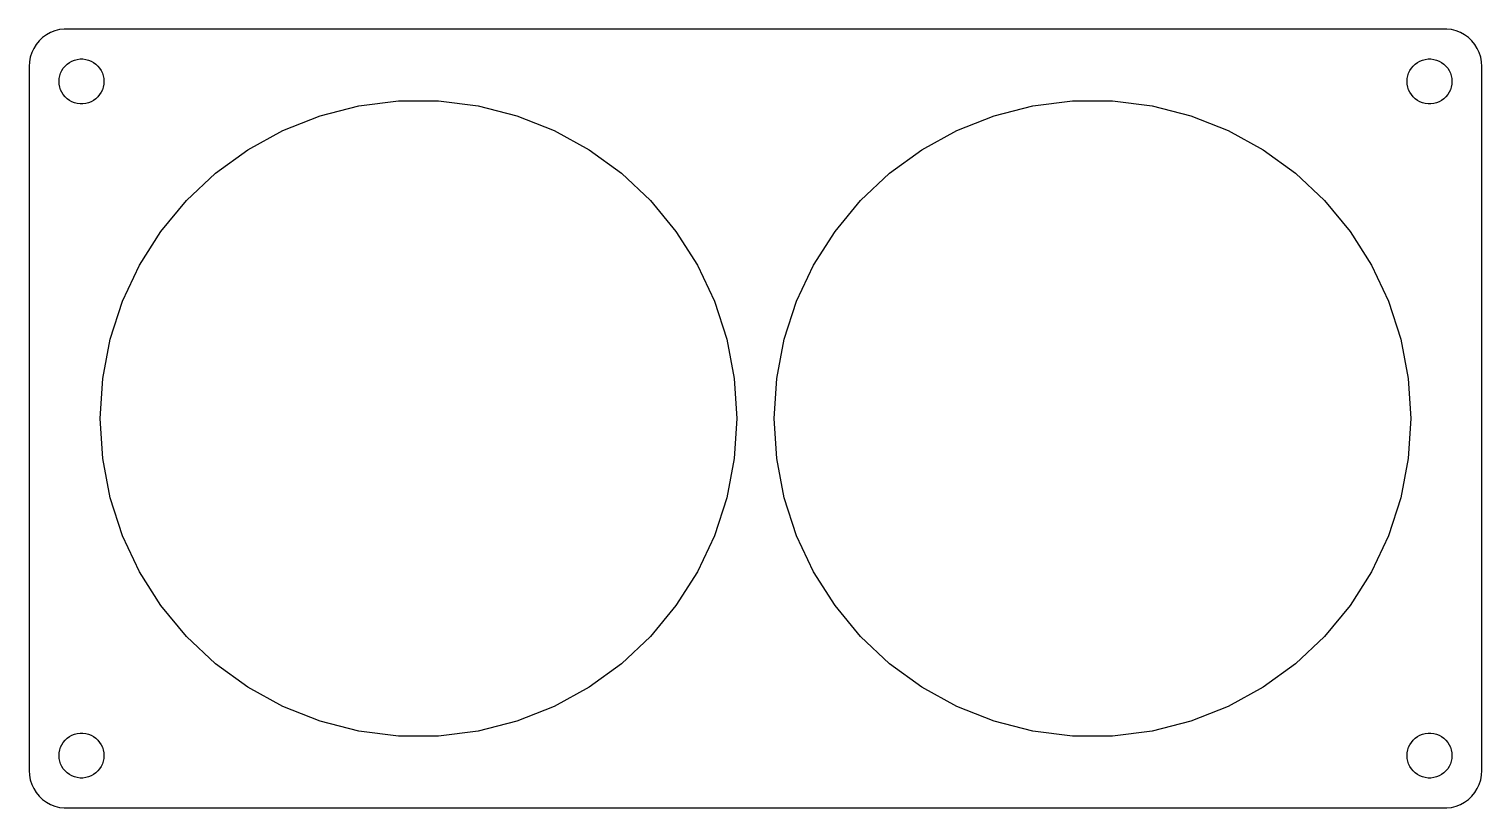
# Model space of a CAD drawing. Header units: metres. Extents: x -97 to 97, y -52 to 52.
import ezdxf

# ---------------------------------------------------------------- set-up
doc = ezdxf.new("R2010")
doc.units = ezdxf.units.M

msp = doc.modelspace()

# ---------------------------------------------------------------- linework, layer by layer
for p, q in [((-95.1871, 50.8526), (-95.6448, 50.4227)), ((-94.6791, 51.2216), (-95.1871, 50.8526)), ((-94.1289, 51.5241), (-94.6791, 51.2216)), ((-93.5451, 51.7553), (-94.1289, 51.5241)), ((-92.9369, 51.9114), (-93.5451, 51.7553)), ((-92.3139, 51.9901), (-92.9369, 51.9114)), ((92.3139, 51.9901), (-92.3139, 51.9901)), ((92.9369, 51.9114), (92.3139, 51.9901)), ((93.5451, 51.7553), (92.9369, 51.9114)), ((94.1289, 51.5241), (93.5451, 51.7553)), ((94.6791, 51.2216), (94.1289, 51.5241)), ((95.1871, 50.8526), (94.6791, 51.2216)), ((95.6448, 50.4227), (95.1871, 50.8526)), ((-96.6489, 48.8406), (-96.8429, 48.2434)), ((-96.3815, 49.4088), (-96.6489, 48.8406)), ((-96.0451, 49.9389), (-96.3815, 49.4088)), ((-95.6448, 50.4227), (-96.0451, 49.9389)), ((96.0451, 49.9389), (95.6448, 50.4227)), ((96.3815, 49.4088), (96.0451, 49.9389)), ((96.6489, 48.8406), (96.3815, 49.4088)), ((96.8429, 48.2434), (96.6489, 48.8406)), ((-96.9606, 47.6267), (-97, 47)), ((-97, 47), (-97, -47)), ((-96.8429, 48.2434), (-96.9606, 47.6267)), ((-92.6289, 46.4453), (-92.427, 46.7634)), ((-92.427, 46.7634), (-92.1869, 47.0536)), ((-92.1869, 47.0536), (-91.9123, 47.3115)), ((-91.9123, 47.3115), (-91.6075, 47.533)), ((-91.6075, 47.533), (-91.2773, 47.7145)), ((-91.2773, 47.7145), (-90.927, 47.8532)), ((-90.927, 47.8532), (-90.5621, 47.9469)), ((-90.5621, 47.9469), (-90.1884, 47.9941)), ((-90.1884, 47.9941), (-89.8116, 47.9941)), ((-89.8116, 47.9941), (-89.4379, 47.9469)), ((-89.4379, 47.9469), (-89.073, 47.8532)), ((-89.073, 47.8532), (-88.7227, 47.7145)), ((-88.7227, 47.7145), (-88.3925, 47.533)), ((-88.3925, 47.533), (-88.0877, 47.3115)), ((-88.0877, 47.3115), (-87.8131, 47.0536)), ((-87.8131, 47.0536), (-87.573, 46.7634)), ((-87.573, 46.7634), (-87.3711, 46.4453)), ((87.3711, 46.4453), (87.573, 46.7634)), ((87.573, 46.7634), (87.8131, 47.0536)), ((87.8131, 47.0536), (88.0877, 47.3115)), ((88.0877, 47.3115), (88.3925, 47.533)), ((88.3925, 47.533), (88.7227, 47.7145)), ((88.7227, 47.7145), (89.073, 47.8532)), ((89.073, 47.8532), (89.4379, 47.9469)), ((89.4379, 47.9469), (89.8116, 47.9941)), ((89.8116, 47.9941), (90.1884, 47.9941)), ((90.1884, 47.9941), (90.5621, 47.9469)), ((90.5621, 47.9469), (90.927, 47.8532)), ((90.927, 47.8532), (91.2773, 47.7145)), ((91.2773, 47.7145), (91.6075, 47.533)), ((91.6075, 47.533), (91.9123, 47.3115)), ((91.9123, 47.3115), (92.1869, 47.0536)), ((92.1869, 47.0536), (92.427, 46.7634)), ((92.427, 46.7634), (92.6289, 46.4453)), ((96.9606, 47.6267), (96.8429, 48.2434)), ((97, 47), (96.9606, 47.6267)), ((97, -47), (97, 47)), ((-93, 45), (-92.9763, 45.376)), ((-92.9763, 44.624), (-93, 45)), ((-92.9763, 45.376), (-92.9057, 45.7461)), ((-92.9057, 44.2539), (-92.9763, 44.624)), ((-92.9057, 45.7461), (-92.7893, 46.1044)), ((-92.7893, 46.1044), (-92.6289, 46.4453)), ((-87.3711, 46.4453), (-87.2107, 46.1044)), ((-87.2107, 46.1044), (-87.0943, 45.7461)), ((-87.0943, 45.7461), (-87.0237, 45.376)), ((-87.0237, 44.624), (-87.0943, 44.2539)), ((-87.0237, 45.376), (-87, 45)), ((-87, 45), (-87.0237, 44.624)), ((87, 45), (87.0237, 45.376)), ((87.0237, 44.624), (87, 45)), ((87.0237, 45.376), (87.0943, 45.7461)), ((87.0943, 44.2539), (87.0237, 44.624)), ((87.0943, 45.7461), (87.2107, 46.1044)), ((87.2107, 46.1044), (87.3711, 46.4453)), ((92.6289, 46.4453), (92.7893, 46.1044)), ((92.7893, 46.1044), (92.9057, 45.7461)), ((92.9057, 45.7461), (92.9763, 45.376)), ((92.9763, 44.624), (92.9057, 44.2539)), ((92.9763, 45.376), (93, 45)), ((93, 45), (92.9763, 44.624)), ((-92.7893, 43.8956), (-92.9057, 44.2539)), ((-92.6289, 43.5547), (-92.7893, 43.8956)), ((-92.427, 43.2366), (-92.6289, 43.5547)), ((-92.1869, 42.9464), (-92.427, 43.2366)), ((-91.9123, 42.6885), (-92.1869, 42.9464)), ((-91.6075, 42.467), (-91.9123, 42.6885)), ((-88.0877, 42.6885), (-88.3925, 42.467)), ((-87.8131, 42.9464), (-88.0877, 42.6885)), ((-87.573, 43.2366), (-87.8131, 42.9464)), ((-87.3711, 43.5547), (-87.573, 43.2366)), ((-87.2107, 43.8956), (-87.3711, 43.5547)), ((-87.0943, 44.2539), (-87.2107, 43.8956)), ((87.2107, 43.8956), (87.0943, 44.2539)), ((87.3711, 43.5547), (87.2107, 43.8956)), ((87.573, 43.2366), (87.3711, 43.5547)), ((87.8131, 42.9464), (87.573, 43.2366)), ((88.0877, 42.6885), (87.8131, 42.9464)), ((88.3925, 42.467), (88.0877, 42.6885)), ((91.9123, 42.6885), (91.6075, 42.467)), ((92.1869, 42.9464), (91.9123, 42.6885)), ((92.427, 43.2366), (92.1869, 42.9464)), ((92.6289, 43.5547), (92.427, 43.2366)), ((92.7893, 43.8956), (92.6289, 43.5547)), ((92.9057, 44.2539), (92.7893, 43.8956)), ((-91.2773, 42.2855), (-91.6075, 42.467)), ((-90.927, 42.1468), (-91.2773, 42.2855)), ((-90.5621, 42.0531), (-90.927, 42.1468)), ((-90.1884, 42.0059), (-90.5621, 42.0531)), ((-89.8116, 42.0059), (-90.1884, 42.0059)), ((-89.4379, 42.0531), (-89.8116, 42.0059)), ((-89.073, 42.1468), (-89.4379, 42.0531)), ((-88.7227, 42.2855), (-89.073, 42.1468)), ((-88.3925, 42.467), (-88.7227, 42.2855)), ((-58.1332, 40.4199), (-52.9637, 41.7472)), ((-52.9637, 41.7472), (-47.6686, 42.4161)), ((-47.6686, 42.4161), (-42.3314, 42.4161)), ((-42.3314, 42.4161), (-37.0363, 41.7472)), ((-37.0363, 41.7472), (-31.8668, 40.4199)), ((31.8668, 40.4199), (37.0363, 41.7472)), ((37.0363, 41.7472), (42.3314, 42.4161)), ((42.3314, 42.4161), (47.6686, 42.4161)), ((47.6686, 42.4161), (52.9637, 41.7472)), ((52.9637, 41.7472), (58.1332, 40.4199)), ((88.7227, 42.2855), (88.3925, 42.467)), ((89.073, 42.1468), (88.7227, 42.2855)), ((89.4379, 42.0531), (89.073, 42.1468)), ((89.8116, 42.0059), (89.4379, 42.0531)), ((90.1884, 42.0059), (89.8116, 42.0059)), ((90.5621, 42.0531), (90.1884, 42.0059)), ((90.927, 42.1468), (90.5621, 42.0531)), ((91.2773, 42.2855), (90.927, 42.1468)), ((91.6075, 42.467), (91.2773, 42.2855)), ((-63.0956, 38.4551), (-58.1332, 40.4199)), ((-31.8668, 40.4199), (-26.9044, 38.4551)), ((26.9044, 38.4551), (31.8668, 40.4199)), ((58.1332, 40.4199), (63.0956, 38.4551)), ((-67.7726, 35.8839), (-63.0956, 38.4551)), ((-26.9044, 38.4551), (-22.2274, 35.8839)), ((22.2274, 35.8839), (26.9044, 38.4551)), ((63.0956, 38.4551), (67.7726, 35.8839)), ((-72.0905, 32.7468), (-67.7726, 35.8839)), ((-22.2274, 35.8839), (-17.9095, 32.7468)), ((17.9095, 32.7468), (22.2274, 35.8839)), ((67.7726, 35.8839), (72.0905, 32.7468)), ((-75.9812, 29.0932), (-72.0905, 32.7468)), ((-17.9095, 32.7468), (-14.0188, 29.0932)), ((14.0188, 29.0932), (17.9095, 32.7468)), ((72.0905, 32.7468), (75.9812, 29.0932)), ((-79.3832, 24.9809), (-75.9812, 29.0932)), ((-14.0188, 29.0932), (-10.6168, 24.9809)), ((10.6168, 24.9809), (14.0188, 29.0932)), ((75.9812, 29.0932), (79.3832, 24.9809)), ((-82.243, 20.4745), (-79.3832, 24.9809)), ((-10.6168, 24.9809), (-7.75696, 20.4745)), ((7.75696, 20.4745), (10.6168, 24.9809)), ((79.3832, 24.9809), (82.243, 20.4745)), ((-84.5155, 15.6453), (-82.243, 20.4745)), ((-7.75696, 20.4745), (-5.4845, 15.6453)), ((5.4845, 15.6453), (7.75696, 20.4745)), ((82.243, 20.4745), (84.5155, 15.6453)), ((-86.1648, 10.5693), (-84.5155, 15.6453)), ((-5.4845, 15.6453), (-3.83521, 10.5693)), ((3.83521, 10.5693), (5.4845, 15.6453)), ((84.5155, 15.6453), (86.1648, 10.5693)), ((-87.1649, 5.32666), (-86.1648, 10.5693)), ((-3.83521, 10.5693), (-2.83511, 5.32666)), ((2.83511, 5.32666), (3.83521, 10.5693)), ((86.1648, 10.5693), (87.1649, 5.32666)), ((-87.5, 0), (-87.1649, 5.32666)), ((-2.83511, 5.32666), (-2.5, 0)), ((2.5, 0), (2.83511, 5.32666)), ((87.1649, 5.32666), (87.5, 0)), ((-87.1649, -5.32666), (-87.5, 0)), ((-2.5, 0), (-2.83511, -5.32666)), ((2.83511, -5.32666), (2.5, 0)), ((87.5, 0), (87.1649, -5.32666)), ((-86.1648, -10.5693), (-87.1649, -5.32666)), ((-2.83511, -5.32666), (-3.83521, -10.5693)), ((3.83521, -10.5693), (2.83511, -5.32666)), ((87.1649, -5.32666), (86.1648, -10.5693)), ((-84.5155, -15.6453), (-86.1648, -10.5693)), ((-3.83521, -10.5693), (-5.4845, -15.6453)), ((5.4845, -15.6453), (3.83521, -10.5693)), ((86.1648, -10.5693), (84.5155, -15.6453)), ((-82.243, -20.4745), (-84.5155, -15.6453)), ((-5.4845, -15.6453), (-7.75696, -20.4745)), ((7.75696, -20.4745), (5.4845, -15.6453)), ((84.5155, -15.6453), (82.243, -20.4745)), ((-79.3832, -24.9809), (-82.243, -20.4745)), ((-7.75696, -20.4745), (-10.6168, -24.9809)), ((10.6168, -24.9809), (7.75696, -20.4745)), ((82.243, -20.4745), (79.3832, -24.9809)), ((-75.9812, -29.0932), (-79.3832, -24.9809)), ((-10.6168, -24.9809), (-14.0188, -29.0932)), ((14.0188, -29.0932), (10.6168, -24.9809)), ((79.3832, -24.9809), (75.9812, -29.0932)), ((-72.0905, -32.7468), (-75.9812, -29.0932)), ((-14.0188, -29.0932), (-17.9095, -32.7468)), ((17.9095, -32.7468), (14.0188, -29.0932)), ((75.9812, -29.0932), (72.0905, -32.7468)), ((-67.7726, -35.8839), (-72.0905, -32.7468)), ((-17.9095, -32.7468), (-22.2274, -35.8839)), ((22.2274, -35.8839), (17.9095, -32.7468)), ((72.0905, -32.7468), (67.7726, -35.8839)), ((-63.0956, -38.4551), (-67.7726, -35.8839)), ((-22.2274, -35.8839), (-26.9044, -38.4551)), ((26.9044, -38.4551), (22.2274, -35.8839)), ((67.7726, -35.8839), (63.0956, -38.4551)), ((-58.1332, -40.4199), (-63.0956, -38.4551)), ((-26.9044, -38.4551), (-31.8668, -40.4199)), ((31.8668, -40.4199), (26.9044, -38.4551)), ((63.0956, -38.4551), (58.1332, -40.4199)), ((-52.9637, -41.7472), (-58.1332, -40.4199)), ((-31.8668, -40.4199), (-37.0363, -41.7472)), ((37.0363, -41.7472), (31.8668, -40.4199)), ((58.1332, -40.4199), (52.9637, -41.7472)), ((-91.9123, -42.6885), (-91.6075, -42.467)), ((-91.6075, -42.467), (-91.2773, -42.2855)), ((-91.2773, -42.2855), (-90.927, -42.1468)), ((-90.927, -42.1468), (-90.5621, -42.0531)), ((-90.5621, -42.0531), (-90.1884, -42.0059)), ((-90.1884, -42.0059), (-89.8116, -42.0059)), ((-89.8116, -42.0059), (-89.4379, -42.0531)), ((-89.4379, -42.0531), (-89.073, -42.1468)), ((-89.073, -42.1468), (-88.7227, -42.2855)), ((-88.7227, -42.2855), (-88.3925, -42.467)), ((-88.3925, -42.467), (-88.0877, -42.6885)), ((-47.6686, -42.4161), (-52.9637, -41.7472)), ((-42.3314, -42.4161), (-47.6686, -42.4161)), ((-37.0363, -41.7472), (-42.3314, -42.4161)), ((42.3314, -42.4161), (37.0363, -41.7472)), ((47.6686, -42.4161), (42.3314, -42.4161)), ((52.9637, -41.7472), (47.6686, -42.4161)), ((88.0877, -42.6885), (88.3925, -42.467)), ((88.3925, -42.467), (88.7227, -42.2855)), ((88.7227, -42.2855), (89.073, -42.1468)), ((89.073, -42.1468), (89.4379, -42.0531)), ((89.4379, -42.0531), (89.8116, -42.0059)), ((89.8116, -42.0059), (90.1884, -42.0059)), ((90.1884, -42.0059), (90.5621, -42.0531)), ((90.5621, -42.0531), (90.927, -42.1468)), ((90.927, -42.1468), (91.2773, -42.2855)), ((91.2773, -42.2855), (91.6075, -42.467)), ((91.6075, -42.467), (91.9123, -42.6885)), ((-92.9763, -44.624), (-92.9057, -44.2539)), ((-92.9057, -44.2539), (-92.7893, -43.8956)), ((-92.7893, -43.8956), (-92.6289, -43.5547)), ((-92.6289, -43.5547), (-92.427, -43.2366)), ((-92.427, -43.2366), (-92.1869, -42.9464)), ((-92.1869, -42.9464), (-91.9123, -42.6885)), ((-88.0877, -42.6885), (-87.8131, -42.9464)), ((-87.8131, -42.9464), (-87.573, -43.2366)), ((-87.573, -43.2366), (-87.3711, -43.5547)), ((-87.3711, -43.5547), (-87.2107, -43.8956)), ((-87.2107, -43.8956), (-87.0943, -44.2539)), ((-87.0943, -44.2539), (-87.0237, -44.624)), ((87.0237, -44.624), (87.0943, -44.2539)), ((87.0943, -44.2539), (87.2107, -43.8956)), ((87.2107, -43.8956), (87.3711, -43.5547)), ((87.3711, -43.5547), (87.573, -43.2366)), ((87.573, -43.2366), (87.8131, -42.9464)), ((87.8131, -42.9464), (88.0877, -42.6885)), ((91.9123, -42.6885), (92.1869, -42.9464)), ((92.1869, -42.9464), (92.427, -43.2366)), ((92.427, -43.2366), (92.6289, -43.5547)), ((92.6289, -43.5547), (92.7893, -43.8956)), ((92.7893, -43.8956), (92.9057, -44.2539)), ((92.9057, -44.2539), (92.9763, -44.624)), ((-93, -45), (-92.9763, -44.624)), ((-92.9763, -45.376), (-93, -45)), ((-92.9057, -45.7461), (-92.9763, -45.376)), ((-92.7893, -46.1044), (-92.9057, -45.7461)), ((-92.6289, -46.4453), (-92.7893, -46.1044)), ((-92.427, -46.7634), (-92.6289, -46.4453)), ((-87.3711, -46.4453), (-87.573, -46.7634)), ((-87.2107, -46.1044), (-87.3711, -46.4453)), ((-87.0943, -45.7461), (-87.2107, -46.1044)), ((-87.0237, -45.376), (-87.0943, -45.7461)), ((-87.0237, -44.624), (-87, -45)), ((-87, -45), (-87.0237, -45.376)), ((87, -45), (87.0237, -44.624)), ((87.0237, -45.376), (87, -45)), ((87.0943, -45.7461), (87.0237, -45.376)), ((87.2107, -46.1044), (87.0943, -45.7461)), ((87.3711, -46.4453), (87.2107, -46.1044)), ((87.573, -46.7634), (87.3711, -46.4453)), ((92.6289, -46.4453), (92.427, -46.7634)), ((92.7893, -46.1044), (92.6289, -46.4453)), ((92.9057, -45.7461), (92.7893, -46.1044)), ((92.9763, -45.376), (92.9057, -45.7461)), ((92.9763, -44.624), (93, -45)), ((93, -45), (92.9763, -45.376)), ((-97, -47), (-96.9606, -47.6267)), ((-96.9606, -47.6267), (-96.8429, -48.2434)), ((-96.8429, -48.2434), (-96.6489, -48.8406)), ((-92.1869, -47.0536), (-92.427, -46.7634)), ((-91.9123, -47.3115), (-92.1869, -47.0536)), ((-91.6075, -47.533), (-91.9123, -47.3115)), ((-91.2773, -47.7145), (-91.6075, -47.533)), ((-90.927, -47.8532), (-91.2773, -47.7145)), ((-90.5621, -47.9469), (-90.927, -47.8532)), ((-90.1884, -47.9941), (-90.5621, -47.9469)), ((-89.8116, -47.9941), (-90.1884, -47.9941)), ((-89.4379, -47.9469), (-89.8116, -47.9941)), ((-89.073, -47.8532), (-89.4379, -47.9469)), ((-88.7227, -47.7145), (-89.073, -47.8532)), ((-88.3925, -47.533), (-88.7227, -47.7145)), ((-88.0877, -47.3115), (-88.3925, -47.533)), ((-87.8131, -47.0536), (-88.0877, -47.3115)), ((-87.573, -46.7634), (-87.8131, -47.0536)), ((87.8131, -47.0536), (87.573, -46.7634)), ((88.0877, -47.3115), (87.8131, -47.0536)), ((88.3925, -47.533), (88.0877, -47.3115)), ((88.7227, -47.7145), (88.3925, -47.533)), ((89.073, -47.8532), (88.7227, -47.7145)), ((89.4379, -47.9469), (89.073, -47.8532)), ((89.8116, -47.9941), (89.4379, -47.9469)), ((90.1884, -47.9941), (89.8116, -47.9941)), ((90.5621, -47.9469), (90.1884, -47.9941)), ((90.927, -47.8532), (90.5621, -47.9469)), ((91.2773, -47.7145), (90.927, -47.8532)), ((91.6075, -47.533), (91.2773, -47.7145)), ((91.9123, -47.3115), (91.6075, -47.533)), ((92.1869, -47.0536), (91.9123, -47.3115)), ((92.427, -46.7634), (92.1869, -47.0536)), ((96.6489, -48.8406), (96.8429, -48.2434)), ((96.8429, -48.2434), (96.9606, -47.6267)), ((96.9606, -47.6267), (97, -47)), ((-96.6489, -48.8406), (-96.3815, -49.4088)), ((-96.3815, -49.4088), (-96.0451, -49.9389)), ((-96.0451, -49.9389), (-95.6448, -50.4227)), ((-95.6448, -50.4227), (-95.1871, -50.8526)), ((95.1871, -50.8526), (95.6448, -50.4227)), ((95.6448, -50.4227), (96.0451, -49.9389)), ((96.0451, -49.9389), (96.3815, -49.4088)), ((96.3815, -49.4088), (96.6489, -48.8406)), ((-95.1871, -50.8526), (-94.6791, -51.2216)), ((-94.6791, -51.2216), (-94.1289, -51.5241)), ((-94.1289, -51.5241), (-93.5451, -51.7553)), ((-93.5451, -51.7553), (-92.9369, -51.9114)), ((-92.9369, -51.9114), (-92.3139, -51.9901)), ((-92.3139, -51.9901), (92.3139, -51.9901)), ((92.3139, -51.9901), (92.9369, -51.9114)), ((92.9369, -51.9114), (93.5451, -51.7553)), ((93.5451, -51.7553), (94.1289, -51.5241)), ((94.1289, -51.5241), (94.6791, -51.2216)), ((94.6791, -51.2216), (95.1871, -50.8526))]:
    msp.add_line(p, q)

doc.saveas('drawing.dxf')
